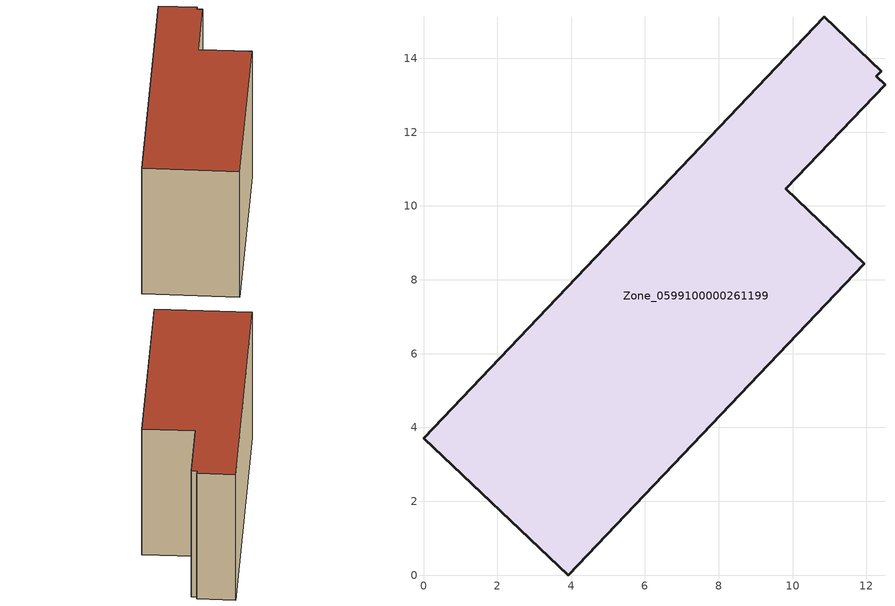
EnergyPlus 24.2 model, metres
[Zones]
Zone_0599100000261199
 floor ground (C_G): 12.27,13.52 12.5,13.29 9.82,10.46 11.95,8.44 3.92,0 0,3.71 10.85,15.12 12.4,13.65 z3.16
 wall outside (C_F): 3.92,0 11.95,8.44 9.82,10.46 12.5,13.29 12.27,13.52 12.4,13.65 10.85,15.12 0,3.71 3.92,0 z3.16:11.52
 roof outside (C_R): 12.5,13.29 12.27,13.52 12.4,13.65 10.85,15.12 0,3.71 3.92,0 11.95,8.44 9.82,10.46 z11.52
[BUILDING]
Pand.0599100000261199: North Axis=0; Terrain=City; Loads Convergence Tolerance Value=0.04; Temperature Convergence Tolerance Value=0.4; Solar Distribution=FullExterior; Maximum Number of Warmup Days=25; Minimum Number of Warmup Days=1
[Site:Location]
Rotterdam.The.Hague.AP_ZH_NLD Design_Conditions: Latitude=51.96; Longitude=4.45; Time Zone=1; Elevation=-4.5
[SITE:GROUNDTEMPERATURE:BUILDINGSURFACE]
18, 18, 18, 18, 18, 18, 18, 18, 18, 18, 18, 18
[MATERIAL] Thermal Absorptance=0.9; Solar Absorptance=0.7; Visible Absorptance=0.7
Name | Roughness | Thickness | Conductivity | Density | Specific Heat
G.TI.1975-1991 | MediumSmooth | 0.15 | 0.288461 | 540 | 1210
F.TI.1975-1991 | Rough | 0.3 | 0.230769 | 1920 | 840
R.TI.1975-1991 | MediumRough | 0.2 | 0.153846 | 1500 | 1000
[CONSTRUCTION]
C_G: G.TI.1975-1991
C_F: F.TI.1975-1991
C_R: R.TI.1975-1991
[ZONE]
Zone_0599100000261199: Type=1; Multiplier=1; Ceiling Height=Autocalculate; Volume=Autocalculate; Floor Area=autocalculate; Part of Total Floor Area=Yes
[ZONEINFILTRATION:DESIGNFLOWRATE]
Infil_Zone_0599100000261199: Zone or ZoneList or Space or SpaceList=Zone_0599100000261199; Schedule=AlwaysOn; Design Flow Rate Calculation Method=Flow/Area; Flow Rate per Floor Area=0.003; Constant Term Coefficient=1; Temperature Term Coefficient=0; Velocity Term Coefficient=0; Velocity Squared Term Coefficient=0
[HVACTEMPLATE:ZONE:IDEALLOADSAIRSYSTEM]
Zone_0599100000261199: Maximum Heating Supply Air Temperature=50; Minimum Cooling Supply Air Temperature=13; Maximum Heating Supply Air Humidity Ratio=0.0156; Minimum Cooling Supply Air Humidity Ratio=0.0077; Heating Limit=NoLimit; Cooling Limit=NoLimit; Dehumidification Control Type=ConstantSensibleHeatRatio; Cooling Sensible Heat Ratio=0.7; Dehumidification Setpoint=60; Humidification Control Type=None; Humidification Setpoint=30; Outdoor Air Method=None; Outdoor Air Flow Rate per Person=0.00944; Outdoor Air Flow Rate per Zone Floor Area=0; Outdoor Air Flow Rate per Zone=0; Demand Controlled Ventilation Type=None; Outdoor Air Economizer Type=NoEconomizer; Heat Recovery Type=None; Sensible Heat Recovery Effectiveness=0.7; Latent Heat Recovery Effectiveness=0.65
[ZONECONTROL:THERMOSTAT]
ThermostatControl_Zone_0599100000261199: Zone or ZoneList=Zone_0599100000261199; Control Type Schedule=DualSetpointControlType; Control 1=Thermostat_Zone_0599100000261199; Temperature Difference Between Cutout And Setpoint=0
[THERMOSTATSETPOINT:DUALSETPOINT]
Thermostat_Zone_0599100000261199: Heating Setpoint Temperature Schedule=HeatingSetpoint_Zone_0599100000261199; Cooling Setpoint Temperature Schedule=CoolingSetpoint_Zone_0599100000261199
[SCHEDULE:COMPACT]
HeatingSetpoint_Zone_0599100000261199: Through: 12/31, For: AllDays, Until: 24:00, 21
CoolingSetpoint_Zone_0599100000261199: Through: 12/31, For: AllDays, Until: 24:00, 24
DualSetpointControlType: Through: 12/31, For: AllDays, Until: 24:00, 4
AlwaysOn: Through: 12/31, For: AllDays, Until: 24:00, 1
